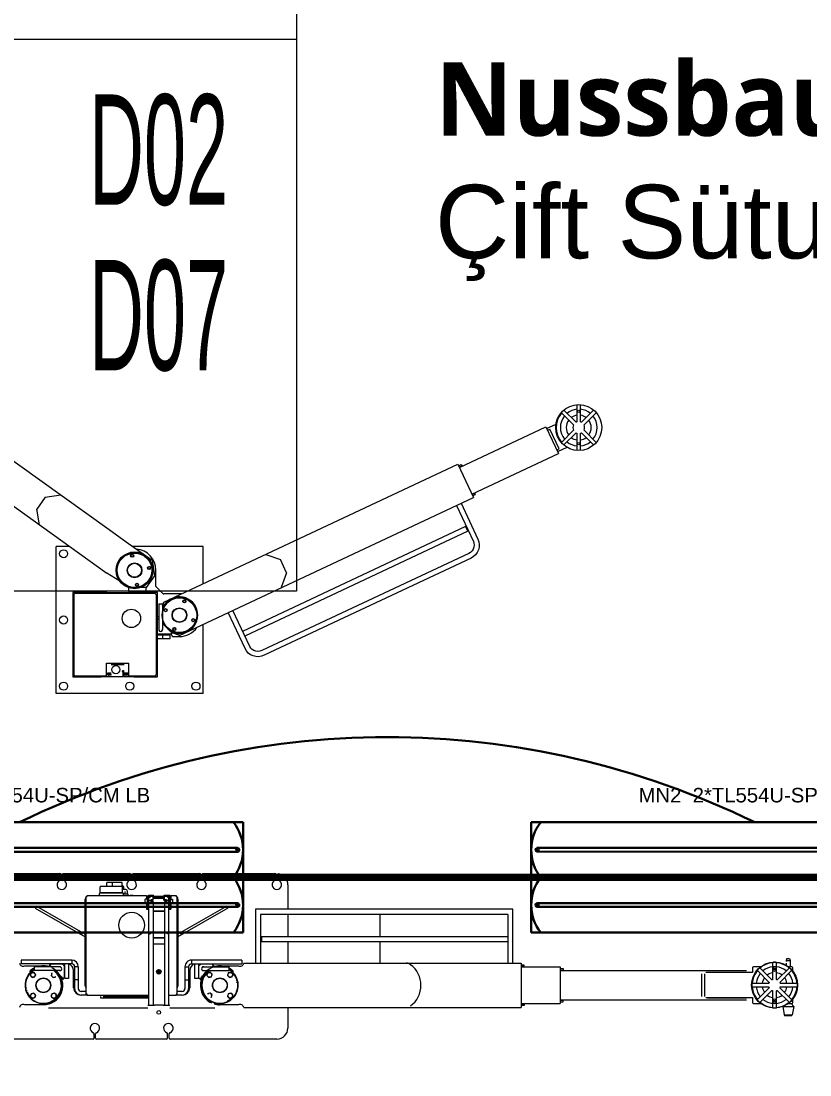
# Model space of a CAD drawing. Header units: metres. Extents: x -13316 to 152404, y -3899 to 30226.
# Drawn here: x 5380.4 to 5595, y 3906.3 to 4192.8 of the extents above; entities that cross this region are included whole.
import ezdxf
from ezdxf.enums import TextEntityAlignment as Align

# ---------------------------------------------------------------- set-up
doc = ezdxf.new("R2010")
doc.units = ezdxf.units.M
doc.header["$LTSCALE"] = 100
doc.header["$MEASUREMENT"] = 0
doc.linetypes.add('HIDDEN', pattern=[0.375, 0.25, -0.125])
doc.layers.get('0').update_dxf_attribs({"color": 9, "lineweight": 9})
for name, color, linetype, lineweight in [('06D', 9, 'Continuous', 9), ('21_mahal200', 9, 'Continuous', 9), ('32-ekipman', 9, 'Continuous', 9), ('E-2x54 W SIVAÜSTÜ FLUORESAN YÜKSEK TAVAN ARMATÜRÜ', 7, 'Continuous', 30), ('E-KABLO', 7, 'Continuous', 30)]:
    doc.layers.add(name, color=color, linetype=linetype, lineweight=lineweight)
doc.styles.add('Arial', font='arial.ttf', dxfattribs={"height": 2.5})
doc.styles.add('MuuM_TEXT-STANDART', font='ARIALN.TTF')

# ---------------------------------------------------------------- blocks, each defined once
blk = doc.blocks.new('2x54 W SIVAÜSTÜ FLUORESAN YÜKSEK TAVAN ARMATÜRÜ')
at = {"layer": 'E-2x54 W SIVAÜSTÜ FLUORESAN YÜKSEK TAVAN ARMATÜRÜ', "color": 4}
for p, q in [((-60.8, 15), (-60.8, -15)), ((-60.8, 15), (60.8, 15)), ((60.8, 15), (60.8, 0)), ((-60, 0), (-15, 0)), ((15, 0), (60, 0)), ((60.8, 0), (60.8, -15)), ((-60.8, -15), (60.8, -15))]:
    blk.add_line(p, q, dxfattribs=at)
at = {"layer": 'E-2x54 W SIVAÜSTÜ FLUORESAN YÜKSEK TAVAN ARMATÜRÜ', "color": 7}
for p, q in [((-59.27, 8.01), (59.32, 8.01)), ((-59.16, 7.01), (59.44, 7)), ((-60.8, 0), (60.8, 0)), ((-59.27, -6.99), (59.32, -6.99)), ((-59.16, -7.99), (59.44, -8))]:
    blk.add_line(p, q, dxfattribs=at)
for centre in [(-59.23, 7.63), (-59.23, 7.33), (59.36, 7.63), (59.36, 7.33), (-59.23, -7.37), (-59.23, -7.67), (59.36, -7.37), (59.36, -7.67)]:
    blk.add_circle(centre, 0.11, dxfattribs=at)
for centre, radius, start, end in [((-48.66, 7.5), 12.14, 141.86, 218.14), ((48.66, 7.5), 12.14, 321.86, 38.14), ((-59.12, 7.51), 0.515, 106.8674, 266.7612), ((-59.32, 7.49), 0.519, 289.2244, 84.4042), ((59.47, 7.51), 0.515, 106.8674, 266.7612), ((59.27, 7.49), 0.519, 289.2244, 84.4042), ((-48.66, -7.5), 12.14, 141.86, 218.14), ((48.66, -7.5), 12.14, 321.86, 38.14), ((-59.12, -7.49), 0.515, 106.8674, 266.7612), ((-59.32, -7.51), 0.519, 289.2244, 84.4042), ((59.47, -7.49), 0.515, 106.8674, 266.7612), ((59.27, -7.51), 0.519, 289.2244, 84.4042)]:
    blk.add_arc(centre, radius, start, end, dxfattribs=at)
at = {"layer": 'E-2x54 W SIVAÜSTÜ FLUORESAN YÜKSEK TAVAN ARMATÜRÜ', "color": 7, "style": 'Arial'}
blk.add_text('MN2  2*TL554U-SP/CM LB', height=3.9508, dxfattribs=at).set_placement((-31.61, 20.4))
blk = doc.blocks.new('p-işyeri')
at = {"color": 0, "const_width": 2}
blk.add_lwpolyline([(200, 0), (200, 700), (-200, 700), (-200, 0)], close=True, dxfattribs=at)
blk = doc.blocks.new('A$C61080231')
for p, q in [((330, 191.63), (330, 220.63)), ((375, 220.13), (375, 200.63)), ((339.35, 205.13), (339.35, 210.19)), ((341.93, 208.97), (341.82, 209.25)), ((341.92, 209.32), (342.14, 209.11)), ((342.14, 209.11), (342.24, 209.17)), ((342.24, 209.17), (342.16, 209.46)), ((342.26, 209.52), (342.46, 209.29)), ((342.46, 209.29), (342.57, 209.34)), ((342.57, 209.34), (342.5, 209.65)), ((343.25, 209.62), (343.14, 209.58)), ((343.97, 209.78), (343.86, 209.76)), ((349.95, 210.19), (349.95, 205.13)), ((350.5, 197.43), (350.5, 211.13)), ((351.5, 211.13), (350.5, 211.13)), ((351.5, 197.43), (351.5, 211.13)), ((341.02, 208.57), (341.28, 208.41)), ((341.63, 208.68), (341.1, 208.15)), ((341.1, 208.15), (341.29, 207.43)), ((341.37, 208.49), (341.21, 208.76)), ((341.28, 208.41), (341.37, 208.49)), ((341.29, 207.43), (342.02, 207.23)), ((341.3, 208.84), (341.55, 208.67)), ((341.64, 208.74), (341.51, 209.02)), ((341.55, 208.67), (341.64, 208.74)), ((341.6, 209.09), (341.84, 208.9)), ((342.35, 208.49), (341.63, 208.68)), ((341.84, 208.9), (341.93, 208.97)), ((342.02, 207.23), (342.55, 207.76)), ((342.55, 207.76), (342.35, 208.49)), ((347.28, 208.68), (346.75, 208.15)), ((346.75, 208.15), (346.95, 207.43)), ((346.95, 207.43), (347.67, 207.23)), ((348.01, 208.49), (347.28, 208.68)), ((347.67, 207.23), (348.2, 207.76)), ((348.2, 207.76), (348.01, 208.49)), ((348.65, 200.63), (348.65, 207.63)), ((349.65, 207.63), (348.65, 207.63)), ((349.65, 200.63), (349.65, 207.63)), ((365.66, 207.32), (357.81, 193.73)), ((366.18, 207.02), (358.51, 193.73)), ((366.18, 207.02), (365.66, 207.32)), ((338.5, 203.78), (338.5, 176.73)), ((349.93, 203.53), (349.72, 203.32)), ((350.42, 203.03), (349.93, 203.53)), ((341.63, 203.03), (341.1, 202.5)), ((341.1, 202.5), (341.29, 201.77)), ((341.29, 201.77), (342.02, 201.58)), ((342.35, 202.83), (341.63, 203.03)), ((342.02, 201.58), (342.55, 202.11)), ((342.55, 202.11), (342.35, 202.83)), ((347.28, 203.03), (346.75, 202.5)), ((346.75, 202.5), (346.95, 201.77)), ((347.01, 200.61), (346.95, 200.55)), ((347.06, 200.31), (346.95, 200.55)), ((347.01, 200.61), (347.25, 200.5)), ((347.29, 200.89), (347.22, 200.82)), ((347.34, 200.58), (347.22, 200.82)), ((347.25, 200.5), (347.34, 200.58)), ((348.01, 202.83), (347.28, 203.03)), ((347.29, 200.89), (347.53, 200.78)), ((347.57, 201.17), (347.5, 201.1)), ((347.61, 200.86), (347.5, 201.1)), ((347.53, 200.78), (347.61, 200.86)), ((347.57, 201.17), (347.81, 201.06)), ((347.84, 201.45), (347.78, 201.38)), ((347.89, 201.14), (347.78, 201.38)), ((347.81, 201.06), (347.89, 201.14)), ((347.84, 201.45), (348.09, 201.33)), ((348.12, 201.72), (348.06, 201.66)), ((348.17, 201.42), (348.06, 201.66)), ((348.09, 201.33), (348.17, 201.42)), ((348.12, 201.72), (348.36, 201.61)), ((348.4, 202), (348.33, 201.94)), ((348.45, 201.69), (348.33, 201.94)), ((348.36, 201.61), (348.45, 201.69)), ((348.4, 202), (348.64, 201.89)), ((348.65, 202.25), (348.61, 202.21)), ((348.65, 202.13), (348.61, 202.21)), ((348.64, 201.89), (348.65, 201.9)), ((349.65, 203.05), (349.75, 203)), ((349.83, 203.08), (349.72, 203.32)), ((349.75, 203), (349.83, 203.08)), ((350.42, 199.92), (350.42, 203.03)), ((346.46, 200.06), (346.25, 199.85)), ((346.25, 199.85), (346.75, 199.36)), ((346.46, 200.06), (346.7, 199.94)), ((346.5, 198.28), (346.5, 199.28)), ((346.5, 199.28), (350.5, 199.28)), ((350.5, 198.28), (346.5, 198.28)), ((346.73, 200.33), (346.67, 200.27)), ((346.78, 200.03), (346.67, 200.27)), ((346.7, 199.94), (346.78, 200.03)), ((346.75, 200.02), (346.71, 200.12)), ((346.73, 200.33), (346.98, 200.22)), ((346.87, 200.02), (346.75, 200.02)), ((346.75, 199.36), (349.86, 199.36)), ((346.96, 200.27), (346.87, 200.02)), ((346.98, 200.22), (347.06, 200.31)), ((347.28, 200.53), (347.24, 200.51)), ((349.86, 199.36), (350.42, 199.92)), ((374.7, 200.33), (373.52, 200.33)), ((374.7, 199.93), (373.52, 199.93)), ((375, 199.63), (375, 181.63)), ((342, 193.23), (342, 194.83)), ((343, 193.51), (343, 194.83)), ((349.7, 196.63), (343.8, 196.63)), ((349.7, 195.63), (343.8, 195.63)), ((344, 196.93), (348.7, 196.93)), ((346.16, 195.63), (346.16, 196.63)), ((349.7, 195.63), (349.7, 196.63)), ((351.5, 197.43), (350.5, 197.43)), ((342, 193.23), (342, 176.48)), ((342, 193.23), (342.28, 193.23)), ((342.28, 193.23), (342.28, 193.51)), ((342.28, 193.51), (368.78, 193.51)), ((344.5, 193.73), (368.1, 193.73)), ((358.93, 194.46), (358.41, 194.76)), ((368.78, 193.51), (368.78, 193.23)), ((368.78, 193.23), (369.06, 193.23)), ((369.06, 193.23), (369.06, 177.05)), ((330, 171.63), (330, 190.63)), ((330.3, 191.33), (331.48, 191.33)), ((330.3, 190.93), (331.48, 190.93)), ((341.2, 189.63), (341.2, 176.48)), ((341.58, 189.63), (341.2, 189.63)), ((369.06, 189.88), (369.64, 189.88)), ((369.74, 183.48), (369.74, 189.78)), ((369.74, 189.63), (369.79, 189.63)), ((369.79, 183.58), (369.79, 189.68)), ((369.79, 189.68), (371.44, 189.68)), ((371.54, 183.68), (371.54, 189.58)), ((341.2, 187.13), (341.49, 187.13)), ((341.49, 176.48), (341.49, 188.83)), ((371.54, 187.83), (372.59, 187.83)), ((371.54, 186.33), (372.59, 186.33)), ((372.59, 183.72), (372.59, 187.83)), ((369.06, 183.38), (369.64, 183.38)), ((369.49, 183.38), (369.49, 182.13)), ((369.74, 183.63), (369.79, 183.63)), ((369.79, 183.58), (371.44, 183.58)), ((370.69, 182.73), (370.69, 183.58)), ((371.54, 183.72), (372.59, 183.72)), ((371.66, 183.5), (371.72, 183.59)), ((369.49, 182.13), (369.06, 182.13)), ((369.09, 180.75), (369.09, 181.5)), ((370.19, 182.93), (369.49, 182.93)), ((369.49, 182.23), (370.19, 182.23)), ((370.69, 183.23), (371.23, 183.23)), ((374.7, 181.33), (373.52, 181.33)), ((374.7, 180.93), (373.52, 180.93)), ((375, 180.63), (375, 162.63)), ((339.27, 176.73), (339.27, 174.93)), ((339.27, 176.48), (368.41, 176.48)), ((367.44, 175.28), (339.27, 175.28)), ((339.27, 172.53), (339.27, 174.93)), ((355.93, 175.28), (355.93, 172.18)), ((357.59, 172.18), (357.59, 175.28)), ((357.6, 175.28), (357.6, 172.18)), ((358.63, 176.48), (358.63, 176.07)), ((358.88, 176.07), (358.63, 176.07)), ((358.64, 176.33), (358.64, 176.48)), ((358.78, 176.13), (358.78, 176.07)), ((358.88, 176.13), (358.88, 176.07)), ((364.76, 175.28), (364.76, 172.18)), ((364.87, 175.28), (364.87, 172.18)), ((365.36, 177.05), (365.36, 176.48)), ((367.03, 177.05), (365.36, 177.05)), ((365.91, 176.78), (368.77, 176.78)), ((365.91, 176.58), (368.77, 176.58)), ((366, 172.18), (366, 175.28)), ((366.38, 176.78), (366.38, 177.05)), ((366.93, 176.78), (366.93, 176.94)), ((368.13, 176.94), (366.93, 176.94)), ((367.03, 176.94), (367.03, 177.48)), ((367.96, 177.54), (367.08, 177.54)), ((367.23, 176.48), (367.23, 176.58)), ((367.44, 175.28), (367.44, 175.73)), ((367.83, 175.67), (367.44, 175.67)), ((367.62, 176.07), (367.66, 176.08)), ((367.66, 176.08), (367.69, 176.08)), ((367.76, 175.98), (367.78, 175.94)), ((367.81, 175.85), (367.81, 175.69)), ((367.82, 175.67), (367.82, 175.43)), ((367.83, 176.48), (367.83, 176.58)), ((367.83, 175.73), (367.83, 175.28)), ((367.83, 175.28), (367.94, 175.28)), ((367.94, 175.73), (367.94, 175.28)), ((367.94, 175.28), (368.76, 175.28)), ((368.03, 176.94), (368.03, 177.48)), ((369.06, 177.05), (368.03, 177.05)), ((368.13, 176.78), (368.13, 176.94)), ((368.34, 175.28), (368.34, 172.18)), ((368.49, 175.28), (368.49, 172.18)), ((368.64, 176.13), (368.64, 176.07)), ((368.76, 176.07), (368.64, 176.07)), ((368.8, 176.23), (368.75, 176.23)), ((368.76, 175.28), (368.76, 176.13)), ((368.77, 177.05), (368.77, 176.78)), ((368.79, 171.63), (368.79, 176.23)), ((368.79, 176.13), (368.82, 176.13)), ((368.79, 175.13), (368.82, 175.13)), ((368.82, 175.13), (368.82, 176.13)), ((368.9, 177.05), (368.9, 176.75)), ((368.9, 176.49), (368.9, 176.33)), ((368.91, 176.43), (368.91, 175.18)), ((368.91, 175.18), (369.11, 175.18)), ((369.11, 176.43), (369.11, 175.18)), ((339.27, 172.53), (339.27, 170.73)), ((367.44, 172.18), (339.27, 172.18)), ((348.04, 174.23), (347.75, 173.73)), ((347.75, 173.73), (348.04, 173.23)), ((348.61, 174.23), (348.04, 174.23)), ((348.04, 173.23), (348.61, 173.23)), ((348.9, 173.73), (348.61, 174.23)), ((348.61, 173.23), (348.9, 173.73)), ((367.44, 171.73), (367.44, 172.18)), ((367.82, 172.33), (367.87, 172.38)), ((367.82, 172.33), (367.82, 171.93)), ((367.83, 172.18), (367.83, 171.73)), ((367.83, 172.18), (367.94, 172.18)), ((367.87, 172.38), (367.87, 172.18)), ((367.87, 172.38), (368.3, 172.38)), ((367.94, 172.18), (367.94, 171.73)), ((367.94, 172.18), (368.76, 172.18)), ((368.3, 172.18), (368.3, 172.38)), ((368.76, 171.33), (368.76, 172.18)), ((368.79, 172.63), (368.82, 172.63)), ((368.82, 171.63), (368.82, 172.63)), ((368.91, 172.28), (368.91, 171.02)), ((368.91, 172.28), (369.11, 172.28)), ((369.11, 172.28), (369.11, 171.02)), ((330, 141.63), (330, 170.63)), ((330.3, 171.33), (331.48, 171.33)), ((330.3, 170.93), (331.48, 170.93)), ((338.5, 170.73), (338.5, 158.48)), ((339.27, 170.98), (368.41, 170.98)), ((342, 170.98), (342, 169.03)), ((358.63, 170.98), (358.63, 171.39)), ((358.63, 171.39), (358.88, 171.39)), ((358.64, 170.98), (358.64, 171.13)), ((358.71, 171.16), (358.72, 171.17)), ((358.78, 171.33), (358.78, 171.39)), ((358.88, 171.33), (358.88, 171.39)), ((365.36, 170.98), (365.36, 170.45)), ((367.02, 170.45), (365.36, 170.45)), ((368.77, 170.88), (365.91, 170.88)), ((368.77, 170.68), (365.91, 170.68)), ((366.37, 170.45), (366.37, 170.53)), ((366.38, 170.68), (366.38, 170.53)), ((366.92, 170.68), (366.92, 170.52)), ((366.92, 170.52), (368.12, 170.52)), ((367.02, 170.52), (367.02, 169.98)), ((367.08, 169.92), (367.96, 169.92)), ((367.22, 170.98), (367.22, 170.88)), ((367.44, 171.79), (367.83, 171.79)), ((367.69, 171.38), (367.66, 171.38)), ((367.81, 171.6), (367.81, 171.77)), ((367.82, 170.98), (367.82, 170.88)), ((368.02, 170.52), (368.02, 169.98)), ((369.06, 170.45), (368.02, 170.45)), ((368.12, 170.68), (368.12, 170.52)), ((368.43, 170.98), (368.4, 170.98)), ((368.64, 171.33), (368.64, 171.39)), ((368.64, 171.39), (368.76, 171.39)), ((368.64, 171.33), (368.64, 171.28)), ((368.75, 171.23), (368.8, 171.23)), ((368.76, 171.63), (368.82, 171.63)), ((368.77, 170.45), (368.77, 170.68)), ((368.9, 171.13), (368.9, 171.02)), ((368.9, 170.71), (368.9, 170.45)), ((369.06, 170.45), (369.06, 169.03)), ((342, 167.43), (342, 169.03)), ((342.28, 169.03), (342, 169.03)), ((342.28, 168.75), (342.28, 169.03)), ((342.28, 168.75), (368.78, 168.75)), ((343, 167.43), (343, 168.75)), ((349.7, 166.63), (343.8, 166.63)), ((368.1, 168.53), (344.5, 168.53)), ((346.16, 166.63), (346.16, 165.63)), ((349.7, 166.63), (349.7, 165.63)), ((365.66, 154.94), (357.81, 168.53)), ((358.41, 167.5), (358.93, 167.8)), ((366.18, 155.24), (358.51, 168.53)), ((368.78, 169.03), (368.78, 168.75)), ((369.06, 169.03), (368.78, 169.03)), ((349.7, 165.63), (343.8, 165.63)), ((348.7, 165.33), (344, 165.33)), ((346.5, 162.98), (346.5, 163.98)), ((346.5, 163.98), (350.5, 163.98)), ((350.5, 164.83), (350.5, 151.13)), ((351.5, 164.83), (350.5, 164.83)), ((351.5, 151.13), (351.5, 164.83)), ((342.55, 159.76), (342.35, 160.49)), ((343.91, 161.99), (343.86, 161.99)), ((343.91, 161.99), (343.94, 162.08)), ((344.11, 162.24), (344.12, 162.24)), ((344.12, 162.24), (344.21, 161.99)), ((344.31, 161.99), (344.21, 161.99)), ((344.31, 161.99), (344.4, 162.24)), ((344.4, 162.24), (344.51, 162.24)), ((344.51, 162.24), (344.61, 161.99)), ((344.7, 161.99), (344.61, 161.99)), ((344.7, 161.99), (344.79, 162.24)), ((344.79, 162.24), (344.91, 162.24)), ((344.91, 162.24), (345, 161.99)), ((345.09, 161.99), (345, 161.99)), ((345.09, 161.99), (345.18, 162.24)), ((345.18, 162.24), (345.3, 162.24)), ((345.3, 162.24), (345.39, 161.99)), ((345.48, 161.99), (345.39, 161.99)), ((345.48, 161.99), (345.57, 162.24)), ((345.57, 162.24), (345.69, 162.24)), ((345.69, 162.24), (345.78, 161.99)), ((345.88, 161.99), (345.78, 161.99)), ((345.88, 161.99), (345.97, 162.24)), ((345.97, 162.24), (346.08, 162.24)), ((346.09, 162.23), (346.04, 162.24)), ((346.08, 162.24), (346.18, 161.99)), ((346.27, 161.99), (346.18, 161.99)), ((346.75, 162.9), (346.25, 162.41)), ((346.25, 162.41), (346.46, 162.2)), ((346.27, 161.99), (346.36, 162.24)), ((346.36, 162.24), (346.48, 162.24)), ((346.7, 162.31), (346.46, 162.2)), ((346.48, 162.24), (346.57, 161.99)), ((350.5, 162.98), (346.5, 162.98)), ((346.66, 161.99), (346.57, 161.99)), ((346.66, 161.99), (346.75, 162.24)), ((346.67, 161.99), (346.78, 162.23)), ((346.67, 161.99), (346.73, 161.92)), ((346.78, 162.23), (346.7, 162.31)), ((346.98, 162.04), (346.73, 161.92)), ((349.86, 162.9), (346.75, 162.9)), ((346.75, 162.24), (346.87, 162.24)), ((347.28, 160.68), (346.76, 160.15)), ((346.87, 162.24), (346.96, 161.99)), ((346.95, 161.71), (347.06, 161.95)), ((346.95, 161.71), (347.01, 161.65)), ((347.25, 161.99), (346.96, 161.99)), ((347.06, 161.95), (346.98, 162.04)), ((347.25, 161.76), (347.01, 161.65)), ((347.22, 161.43), (347.34, 161.68)), ((347.22, 161.43), (347.29, 161.37)), ((347.24, 161.75), (347.28, 161.73)), ((347.34, 161.68), (347.25, 161.76)), ((348.01, 160.49), (347.28, 160.68)), ((347.53, 161.48), (347.29, 161.37)), ((347.5, 161.16), (347.61, 161.4)), ((347.5, 161.16), (347.57, 161.09)), ((347.61, 161.4), (347.53, 161.48)), ((347.81, 161.2), (347.57, 161.09)), ((347.78, 160.88), (347.89, 161.12)), ((347.78, 160.88), (347.84, 160.81)), ((347.89, 161.12), (347.81, 161.2)), ((348.08, 160.93), (347.84, 160.81)), ((348.21, 159.76), (348.01, 160.49)), ((348.06, 160.6), (348.17, 160.84)), ((348.06, 160.6), (348.12, 160.54)), ((348.17, 160.84), (348.08, 160.93)), ((348.36, 160.65), (348.12, 160.54)), ((348.33, 160.32), (348.45, 160.57)), ((348.45, 160.57), (348.36, 160.65)), ((348.65, 161.63), (348.65, 154.63)), ((349.65, 161.63), (349.65, 154.63)), ((350.42, 162.34), (349.86, 162.9)), ((350.42, 159.23), (350.42, 162.34)), ((374.7, 162.33), (373.52, 162.33)), ((374.7, 161.93), (373.52, 161.93)), ((375, 161.63), (375, 142.13)), ((341.29, 159.43), (342.02, 159.23)), ((342.02, 159.23), (342.55, 159.76)), ((346.76, 160.15), (346.95, 159.43)), ((346.95, 159.43), (347.67, 159.23)), ((347.67, 159.23), (348.21, 159.76)), ((348.33, 160.32), (348.4, 160.26)), ((348.64, 160.37), (348.4, 160.26)), ((348.61, 160.05), (348.65, 160.13)), ((348.61, 160.05), (348.65, 160.01)), ((348.65, 160.36), (348.64, 160.37)), ((349.75, 159.26), (349.65, 159.21)), ((349.72, 158.94), (349.83, 159.18)), ((349.72, 158.94), (349.93, 158.73)), ((349.83, 159.18), (349.75, 159.26)), ((349.93, 158.73), (350.42, 159.23)), ((339.35, 152.06), (339.35, 157.13)), ((340.44, 155.05), (340.13, 154.98)), ((340.26, 154.74), (340.49, 154.94)), ((340.61, 154.72), (340.32, 154.64)), ((340.49, 154.94), (340.44, 155.05)), ((340.67, 154.62), (340.61, 154.72)), ((341.63, 155.03), (341.1, 154.5)), ((342.35, 154.83), (341.63, 155.03)), ((342.55, 154.11), (342.35, 154.83)), ((347.28, 155.03), (346.76, 154.5)), ((348.01, 154.83), (347.28, 155.03)), ((348.21, 154.11), (348.01, 154.83)), ((349.95, 157.13), (349.95, 152.06)), ((365.66, 154.94), (366.18, 155.24)), ((340.46, 154.4), (340.67, 154.62)), ((340.81, 154.41), (340.53, 154.3)), ((340.69, 154.08), (340.88, 154.32)), ((341.04, 154.12), (340.76, 153.99)), ((340.88, 154.32), (340.81, 154.41)), ((340.94, 153.78), (341.11, 154.03)), ((341.28, 153.85), (341.02, 153.69)), ((341.11, 154.03), (341.04, 154.12)), ((341.1, 154.5), (341.29, 153.77)), ((341.21, 153.5), (341.37, 153.76)), ((341.37, 153.76), (341.28, 153.85)), ((341.29, 153.77), (342.02, 153.58)), ((342.02, 153.58), (342.55, 154.11)), ((345.33, 152.48), (345.44, 152.5)), ((346.05, 152.64), (346.16, 152.68)), ((346.76, 154.5), (346.95, 153.77)), ((346.95, 153.77), (347.67, 153.58)), ((347.67, 153.58), (348.21, 154.11)), ((348.65, 154.63), (349.65, 154.63)), ((338.65, 150.65), (338.65, 106.43)), ((351.5, 151.13), (350.5, 151.13)), ((350.65, 150.65), (350.65, 106.43)), ((365.31, 147.43), (350.65, 147.43)), ((365.31, 77.43), (365.31, 147.43)), ((363.91, 146.03), (350.65, 146.03)), ((356.45, 78.83), (356.45, 145.83)), ((357.85, 145.83), (356.45, 145.83)), ((357.85, 78.83), (357.85, 145.83)), ((363.91, 78.83), (363.91, 146.03)), ((373.52, 141.83), (374.7, 141.83)), ((374.65, 141.43), (373.52, 141.43)), ((338.65, 138.63), (333, 138.63)), ((356.45, 138.63), (350.65, 138.63)), ((363.91, 138.63), (357.85, 138.63)), ((372, 138.63), (365.31, 138.63)), ((356.45, 113.63), (350.65, 113.63)), ((363.91, 113.63), (357.85, 113.63)), ((338.65, 106.43), (338.65, 75.13)), ((350.65, 106.43), (350.65, 75.13)), ((363.91, 78.83), (350.65, 78.83)), ((350.65, 77.43), (365.31, 77.43)), ((350.65, 75.13), (338.65, 75.13)), ((339.2, 74.33), (339.2, 75.13)), ((339.55, 74.33), (339.55, 75.13)), ((339.7, 75.13), (339.7, 64.55)), ((349.7, 75.13), (349.7, 64.55)), ((349.75, 74.33), (349.75, 75.13)), ((350.1, 74.33), (350.1, 75.13)), ((339.55, 74.33), (339.2, 74.33)), ((339.55, 74.33), (339.7, 74.33)), ((349.7, 74.33), (349.75, 74.33)), ((349.75, 74.33), (350.1, 74.33)), ((349.7, 64.55), (339.7, 64.55)), ((340.2, 64.55), (340.2, 63.75)), ((340.2, 63.75), (340.7, 63.75)), ((340.6, 64.55), (340.6, 63.75)), ((340.7, 64.55), (340.7, 13.86)), ((348.7, 64.55), (348.7, 13.86)), ((349.2, 63.75), (348.7, 63.75)), ((348.8, 64.55), (348.8, 63.75)), ((349.2, 64.55), (349.2, 63.75)), ((347.77, 26.11), (341.63, 26.11)), ((341.2, 24.5), (341.2, 13.86)), ((341.3, 24.97), (341.3, 12.25)), ((341.63, 25.24), (347.77, 25.24)), ((348.1, 12.25), (348.1, 24.97)), ((348.2, 24.5), (348.2, 13.86)), ((339.7, 11.95), (339.7, 10)), ((341.3, 12.25), (340, 12.25)), ((344.2, 12.43), (344.2, 7.77)), ((345.2, 12.43), (345.2, 7.77)), ((349.4, 12.25), (348.1, 12.25)), ((349.7, 10), (349.7, 11.95)), ((339.98, 10.27), (343.27, 6.97)), ((340.68, 10.98), (343.98, 7.68)), ((348.72, 10.98), (345.42, 7.68)), ((346.13, 6.97), (349.43, 10.27)), ((338.52, 6.75), (343.18, 6.75)), ((338.52, 5.75), (343.18, 5.75)), ((340.1, 6.37), (340.3, 6.48)), ((340.1, 6.14), (340.1, 6.37)), ((340.3, 6.02), (340.1, 6.14)), ((340.3, 6.48), (340.5, 6.37)), ((340.5, 6.14), (340.3, 6.02)), ((340.5, 6.37), (340.5, 6.14)), ((346.22, 6.75), (350.88, 6.75)), ((346.22, 5.75), (350.89, 5.75)), ((348.9, 6.37), (349.1, 6.48)), ((348.9, 6.13), (348.9, 6.37)), ((349.1, 6.02), (348.9, 6.13)), ((349.1, 6.48), (349.3, 6.37)), ((349.3, 6.13), (349.1, 6.02)), ((349.3, 6.37), (349.3, 6.13)), ((336.6, 3.65), (336.4, 3.55)), ((336.4, 3.55), (336.4, 1.55)), ((338.86, 4.04), (336.6, 3.65)), ((336.6, 3.65), (336.6, 1.45)), ((338.9, 3.92), (338.9, 1.05)), ((343.27, 5.53), (339.98, 2.23)), ((340.68, 1.52), (343.98, 4.82)), ((344.2, 4.73), (344.2, 0.07)), ((345.2, 4.73), (345.2, 0.07)), ((345.42, 4.82), (348.72, 1.52)), ((346.13, 5.53), (349.43, 2.23)), ((350.65, 3.05), (350.07, 3.05)), ((351.4, 3.05), (351.16, 3.05)), ((351.4, 3.05), (351.4, 2.05)), ((351.9, 2.92), (351.4, 3.05)), ((351.9, 2.92), (351.9, 2.18)), ((336.6, 1.45), (336.4, 1.55)), ((338.9, 1.05), (336.6, 1.45)), ((339.7, 1.7), (338.9, 1.05)), ((339.7, 2.5), (339.7, 1.55)), ((340, 1.25), (340.95, 1.25)), ((348.45, 1.25), (349.4, 1.25)), ((349.7, 1.55), (349.7, 2.5)), ((351.4, 2.05), (349.7, 2.05)), ((351.9, 2.18), (351.4, 2.05))]:
    blk.add_line(p, q)
for points in [[(370.69, 183.31), (370.71, 183.32), (370.75, 183.35), (370.79, 183.37), (370.83, 183.4), (370.86, 183.44), (370.9, 183.47), (370.93, 183.52), (370.97, 183.56), (370.98, 183.58)], [(370.69, 183.25), (370.72, 183.26), (370.76, 183.28), (370.8, 183.3), (370.84, 183.32), (370.88, 183.36), (370.92, 183.39), (370.96, 183.43), (370.99, 183.47), (371.02, 183.52), (371.06, 183.57), (371.06, 183.58)], [(371.23, 183.23), (371.25, 183.23), (371.29, 183.23), (371.33, 183.24), (371.37, 183.26), (371.41, 183.28), (371.45, 183.3), (371.49, 183.32), (371.53, 183.36), (371.57, 183.39), (371.6, 183.43), (371.64, 183.47), (371.66, 183.5)], [(371.66, 183.5), (371.67, 183.52), (371.71, 183.57)], [(371.71, 183.57), (371.74, 183.63), (371.77, 183.68), (371.78, 183.72)], [(371.72, 183.59), (371.73, 183.6), (371.76, 183.65), (371.79, 183.7), (371.8, 183.72)], [(358.79, 176.41), (358.76, 176.43), (358.73, 176.45), (358.7, 176.47), (358.67, 176.48), (358.64, 176.48)], [(358.72, 176.29), (358.71, 176.3), (358.69, 176.31), (358.67, 176.32), (358.66, 176.33), (358.64, 176.33)], [(358.78, 176.13), (358.78, 176.16), (358.77, 176.18), (358.77, 176.21), (358.76, 176.23), (358.75, 176.25), (358.74, 176.27), (358.72, 176.29)], [(358.85, 176.3), (358.83, 176.34), (358.81, 176.38), (358.79, 176.41)], [(358.88, 176.13), (358.88, 176.18), (358.88, 176.22), (358.87, 176.26), (358.85, 176.3)], [(367.44, 175.73), (367.44, 175.78), (367.45, 175.82), (367.46, 175.86), (367.47, 175.9), (367.49, 175.94), (367.51, 175.98), (367.54, 176.01), (367.56, 176.03), (367.59, 176.05), (367.62, 176.07)], [(367.63, 176.07), (367.65, 176.07), (367.68, 176.05), (367.71, 176.03), (367.73, 176.01), (367.76, 175.98)], [(367.69, 176.08), (367.72, 176.08), (367.75, 176.07), (367.78, 176.05), (367.81, 176.03), (367.84, 176.01), (367.86, 175.98), (367.88, 175.94), (367.9, 175.9), (367.92, 175.86)], [(367.78, 175.94), (367.8, 175.9), (367.81, 175.86), (367.82, 175.82), (367.83, 175.78), (367.83, 175.73)], [(367.92, 175.86), (367.93, 175.82), (367.93, 175.78), (367.94, 175.73)], [(368.4, 176.48), (368.43, 176.48), (368.46, 176.47), (368.49, 176.45)], [(368.49, 176.45), (368.52, 176.43), (368.55, 176.41), (368.57, 176.38)], [(368.57, 176.38), (368.59, 176.34), (368.61, 176.3), (368.62, 176.26)], [(368.62, 176.26), (368.63, 176.22), (368.64, 176.18), (368.64, 176.13)], [(358.64, 171.13), (358.66, 171.13), (358.67, 171.14), (358.69, 171.14), (358.71, 171.16)], [(358.64, 170.98), (358.67, 170.98), (358.7, 170.99)], [(358.7, 170.99), (358.73, 171.01), (358.76, 171.03), (358.79, 171.05)], [(358.72, 171.17), (358.74, 171.19), (358.75, 171.21), (358.76, 171.23), (358.77, 171.25), (358.77, 171.28), (358.78, 171.3), (358.78, 171.33)], [(358.79, 171.05), (358.81, 171.08), (358.83, 171.12)], [(358.83, 171.12), (358.85, 171.15), (358.87, 171.19), (358.88, 171.24), (358.88, 171.28), (358.88, 171.33)], [(367.51, 171.48), (367.49, 171.52), (367.47, 171.55), (367.46, 171.59), (367.45, 171.64), (367.44, 171.68), (367.44, 171.73)], [(367.66, 171.38), (367.62, 171.39), (367.59, 171.41), (367.56, 171.43), (367.54, 171.45), (367.51, 171.48)], [(367.78, 171.52), (367.76, 171.48), (367.73, 171.45), (367.71, 171.43), (367.68, 171.41), (367.65, 171.39), (367.63, 171.39)], [(367.92, 171.59), (367.9, 171.55), (367.88, 171.52), (367.86, 171.48), (367.84, 171.45), (367.81, 171.43), (367.78, 171.41), (367.75, 171.39), (367.72, 171.38), (367.69, 171.38)], [(367.83, 171.73), (367.83, 171.68), (367.82, 171.64), (367.81, 171.59), (367.8, 171.55), (367.78, 171.52)], [(367.94, 171.73), (367.93, 171.68), (367.93, 171.64), (367.92, 171.59)], [(368.57, 171.08), (368.55, 171.05), (368.52, 171.03), (368.49, 171.01), (368.46, 170.99), (368.43, 170.98)], [(368.62, 171.19), (368.61, 171.15), (368.59, 171.12), (368.57, 171.08)], [(368.64, 171.28), (368.63, 171.24), (368.62, 171.19)]]:
    blk.add_lwpolyline(points)
for centre, radius in [((341.82, 207.96), 0.649), ((344.65, 205.13), 2.02), ((344.65, 205.13), 2.02), ((344.65, 205.13), 2), ((344.65, 205.13), 2.01), ((344.65, 205.13), 2), ((344.65, 205.13), 2.01), ((344.65, 205.13), 1.95), ((344.65, 205.13), 1.95), ((347.48, 207.96), 0.649), ((341.82, 202.3), 0.649), ((361, 181.13), 3.5), ((337.27, 173.73), 0.5), ((348.33, 173.73), 0.6), ((348.33, 173.73), 0.5), ((348.33, 173.73), 0.3), ((348.33, 173.73), 0.239), ((347.48, 159.96), 0.649), ((344.65, 157.13), 2.02), ((344.65, 157.13), 2.02), ((344.65, 157.13), 2), ((344.65, 157.13), 2.01), ((344.65, 157.13), 2), ((344.65, 157.13), 2.01), ((344.65, 157.13), 1.95), ((344.65, 157.13), 1.95), ((341.82, 154.3), 0.649), ((347.48, 154.3), 0.649), ((344.7, 6.25), 6.25), ((340.3, 6.25), 0.242), ((340.3, 6.25), 0.194), ((349.1, 6.25), 0.242), ((349.1, 6.25), 0.194)]:
    blk.add_circle(centre, radius)
for centre, radius, start, end in [((338.45, 210.63), 1, 334.1581, 78.463), ((344.65, 205.13), 5, 123.083, 124.417), ((344.65, 205.13), 4.9, 122.8039, 124.6961), ((344.65, 205.13), 5, 118.583, 119.917), ((344.65, 205.13), 4.9, 118.3039, 120.1961), ((344.65, 205.13), 5, 30.0004, 115.417), ((344.65, 205.13), 4.9, 30.6781, 115.6961), ((344.65, 205.13), 5, 100.583, 101.917), ((344.65, 205.13), 4.9, 95.8039, 97.6961), ((350.85, 210.63), 1, 101.537, 205.8419), ((344.65, 205.13), 5, 136.583, 301.6088), ((344.65, 205.13), 4.9, 136.3039, 309.7937), ((344.65, 205.13), 5, 132.083, 133.417), ((344.65, 205.13), 4.9, 131.8039, 133.6961), ((344.65, 205.13), 5, 127.583, 128.917), ((344.65, 205.13), 4.9, 127.3039, 129.1961), ((344.65, 205.13), 5.3, 28.1619, 45), ((344.65, 205.13), 5.3, 340.6764, 19.3236), ((344.65, 205.13), 5.3, 180, 247.5601), ((344.65, 205.13), 5.3, 343.1619, 0), ((344.65, 205.13), 5.3, 225, 292.5), ((347.48, 202.3), 0.649, 45, 225), ((344.65, 205.13), 5.3, 295.6764, 334.3236), ((344.65, 205.13), 5, 301.9487, 305.1618), ((344.65, 205.13), 5, 306.8623, 309.4912), ((344.65, 205.13), 4.9, 311.0523, 314.3083), ((344.65, 205.13), 5, 311.5605, 313.907), ((344.65, 205.13), 4.9, 315.6952, 318.9513), ((344.65, 205.13), 5, 316.0965, 318.4432), ((344.65, 205.13), 4.9, 320.2097, 324.7205), ((344.65, 205.13), 5, 320.5122, 323.1317), ((349.15, 200.63), 0.515, 166.256, 13.744), ((349.15, 200.63), 0.5, 180, 360), ((372, 200.13), 1.3, 18.21, 341.79), ((374.7, 200.63), 0.3, 270, 360), ((344.65, 205.13), 5.3, 294.1432, 296.5036), ((348.7, 198.73), 1.8, 270, 345.4978), ((373.52, 200.63), 0.3, 198.21, 270), ((373.52, 199.63), 0.3, 90, 161.79), ((374.7, 199.63), 0.3, 360, 90), ((344, 194.93), 2, 90, 180), ((343.8, 194.83), 1.8, 90, 180), ((343.8, 194.83), 0.8, 90, 180), ((349.7, 197.43), 0.8, 270, 360), ((349.7, 197.43), 1.8, 270, 360), ((333, 191.13), 1.3, 198.21, 161.79), ((344.5, 192.93), 0.8, 90, 133.489), ((368.1, 192.93), 0.8, 46.511, 90), ((368.1, 192.93), 0.8, 22.0473, 31.6968), ((330.3, 191.63), 0.3, 180, 270), ((330.3, 190.63), 0.3, 90, 180), ((331.48, 191.63), 0.3, 270, 341.79), ((331.48, 190.63), 0.3, 18.21, 90), ((369.64, 189.78), 0.1, 360, 90), ((371.44, 189.58), 0.1, 360, 90), ((369.64, 183.48), 0.1, 270, 360), ((371.44, 183.68), 0.1, 270, 360), ((369.04, 181.5), 0.05, 360, 66.4031), ((369.04, 180.75), 0.05, 293.5969, 360), ((370.19, 182.73), 0.5, 270, 360), ((372, 181.13), 1.3, 18.21, 341.79), ((373.52, 181.63), 0.3, 198.21, 270), ((373.52, 180.63), 0.3, 90, 161.79), ((374.7, 181.63), 0.3, 270, 360), ((374.7, 180.63), 0.3, 360, 90), ((365.91, 176.43), 0.345, 90, 172.4939), ((365.91, 176.43), 0.145, 90, 161.8176), ((367.08, 177.48), 0.06, 90, 180), ((367.96, 177.48), 0.06, 360, 90), ((368.41, 176.13), 0.35, 360, 90), ((368.77, 176.43), 0.345, 360, 90), ((368.77, 176.43), 0.145, 360, 90), ((368.8, 176.33), 0.1, 270, 360), ((333, 171.13), 1.3, 198.21, 161.79), ((330.3, 171.63), 0.3, 180, 270), ((330.3, 170.63), 0.3, 90, 180), ((331.48, 171.63), 0.3, 270, 341.79), ((331.48, 170.63), 0.3, 18.21, 90), ((365.91, 171.02), 0.345, 187.5061, 270), ((365.91, 171.02), 0.145, 198.1824, 270), ((367.08, 169.98), 0.06, 180, 270), ((367.96, 169.98), 0.06, 270, 360), ((368.41, 171.33), 0.35, 270, 360), ((368.77, 171.02), 0.345, 270, 360), ((368.77, 171.02), 0.145, 270, 360), ((368.8, 171.13), 0.1, 360, 90), ((343.8, 167.43), 1.8, 180, 270), ((344, 167.33), 2, 180, 270), ((343.8, 167.43), 0.8, 180, 270), ((344.5, 169.33), 0.8, 226.511, 270), ((349.7, 164.83), 1.8, 360, 90), ((368.1, 169.33), 0.8, 270, 313.489), ((368.1, 169.33), 0.8, 330.0109, 337.9527), ((348.7, 163.53), 1.8, 14.5022, 90), ((349.7, 164.83), 0.8, 360, 90), ((372, 162.13), 1.3, 18.21, 341.79), ((344.65, 157.13), 5, 58.3909, 205.417), ((344.65, 157.13), 4.9, 50.2097, 205.6961), ((344.65, 157.13), 5.3, 115.6764, 154.3236), ((344.65, 157.13), 5.3, 67.4399, 135), ((344.65, 157.13), 4.9, 95.2063, 99.7205), ((344.65, 157.13), 5, 95.5088, 98.1316), ((344.65, 157.13), 4.9, 90.6917, 93.9477), ((344.65, 157.13), 5, 91.093, 93.4395), ((344.65, 157.13), 4.9, 86.0487, 89.3048), ((344.65, 157.13), 5, 86.5568, 88.9035), ((344.65, 157.13), 5, 81.8587, 84.4878), ((344.65, 157.13), 5, 76.9451, 80.1585), ((344.65, 157.13), 5.3, 69.1392, 71.5005), ((344.65, 157.13), 5.3, 360, 67.5601), ((344.65, 157.13), 5.3, 63.4995, 65.8608), ((344.65, 157.13), 5, 54.8415, 58.0549), ((344.65, 157.13), 5, 50.5122, 53.1414), ((344.65, 157.13), 4.9, 45.6952, 48.9513), ((344.65, 157.13), 5, 46.0965, 48.4432), ((344.65, 157.13), 4.9, 41.0523, 44.3083), ((344.65, 157.13), 5, 41.5605, 43.907), ((349.15, 161.63), 0.515, 346.256, 193.744), ((349.15, 161.63), 0.5, 360, 180), ((373.52, 162.63), 0.3, 198.21, 270), ((373.52, 161.63), 0.3, 90, 161.79), ((374.7, 162.63), 0.3, 270, 360), ((374.7, 161.63), 0.3, 360, 90), ((344.65, 157.13), 5.3, 163.1619, 180), ((341.82, 159.96), 0.649, 225, 45), ((344.65, 157.13), 4.9, 35.2795, 39.7937), ((344.65, 157.13), 5, 36.8684, 39.4912), ((344.65, 157.13), 5.3, 340.6764, 19.3236), ((344.65, 157.13), 5, 208.583, 209.917), ((344.65, 157.13), 4.9, 208.3039, 210.1961), ((338.45, 151.63), 1, 281.537, 25.8419), ((344.65, 157.13), 5, 213.083, 214.417), ((344.65, 157.13), 4.9, 212.8039, 214.6961), ((344.65, 157.13), 5, 217.583, 218.917), ((344.65, 157.13), 4.9, 217.3039, 219.1961), ((344.65, 157.13), 5, 222.083, 223.417), ((344.65, 157.13), 4.9, 221.8039, 223.6961), ((344.65, 157.13), 5, 226.583, 329.9995), ((344.65, 157.13), 4.9, 226.3039, 329.3219), ((344.65, 157.13), 4.9, 275.8039, 277.6961), ((344.65, 157.13), 5, 280.583, 281.917), ((344.65, 157.13), 5.3, 315, 331.8381), ((350.85, 151.63), 1, 154.1581, 258.463), ((333, 141.63), 3, 180, 270), ((372, 141.63), 1.3, 18.21, 341.79), ((372, 141.63), 3, 270, 349.3281), ((373.52, 142.13), 0.3, 198.21, 270), ((373.52, 141.13), 0.3, 90, 161.79), ((374.65, 141.13), 0.3, 349.3281, 90), ((374.7, 142.13), 0.3, 270, 360), ((348.65, 106.43), 2, 323.1301, 360), ((348.65, 106.43), 2, 323.1301, 360), ((344.65, 109.43), 7, 216.8699, 323.1301), ((340, 11.95), 0.3, 90, 180), ((344.7, 6.25), 6.1, 94.7017, 130.2983), ((344.7, 6.25), 6.2, 85.3772, 94.6228), ((344.7, 6.25), 6.1, 49.7017, 85.2983), ((349.4, 11.95), 0.3, 360, 90), ((344.7, 6.25), 6.1, 139.7017, 175.2983), ((344.7, 6.25), 5, 140.7392, 174.2608), ((344.7, 6.25), 6.2, 130.3772, 139.6228), ((344.7, 6.25), 5, 95.7392, 129.2608), ((344.7, 6.25), 3.4, 98.4565, 126.5435), ((344.7, 6.25), 5, 50.7392, 84.2608), ((344.7, 6.25), 3.4, 53.4565, 81.5435), ((344.7, 6.25), 5, 5.7392, 39.2608), ((344.7, 6.25), 6.2, 40.3772, 49.6228), ((344.7, 6.25), 6.1, 4.7017, 40.2984), ((344.7, 6.25), 6.2, 175.3772, 184.6228), ((344.7, 6.25), 6.1, 184.7017, 220.2983), ((340.3, 6.25), 0.6, 123.5565, 236.4435), ((344.7, 6.25), 5, 185.7392, 219.2608), ((340.3, 6.25), 0.6, 303.5565, 56.4435), ((344.7, 6.25), 3.4, 143.4565, 171.5435), ((344.7, 6.25), 3.4, 188.4565, 216.5435), ((344.7, 6.25), 1.6, 153.21, 161.7901), ((344.7, 6.25), 1.6, 198.2099, 206.79), ((344.7, 6.25), 1.6, 108.21, 116.79), ((344.7, 6.25), 1.6, 63.21, 71.7901), ((344.7, 6.25), 1.6, 18.21, 26.79), ((344.7, 6.25), 1.6, 333.21, 341.79), ((344.7, 6.25), 3.4, 8.4565, 36.5435), ((344.7, 6.25), 3.4, 323.4565, 351.5435), ((349.1, 6.25), 0.6, 123.5565, 236.4435), ((344.7, 6.25), 5, 320.7392, 354.2608), ((344.7, 6.25), 6.1, 319.7017, 355.2983), ((349.1, 6.25), 0.6, 303.5565, 56.4435), ((344.7, 6.25), 6.2, 355.3772, 4.6228), ((344.7, 6.25), 3.4, 233.4565, 261.5435), ((344.7, 6.25), 1.6, 243.21, 251.79), ((344.7, 6.25), 1.6, 288.21, 296.79), ((344.7, 6.25), 3.4, 278.4565, 306.5435), ((340, 1.55), 0.3, 180, 270), ((344.7, 6.25), 6.2, 220.3772, 229.6228), ((344.7, 6.25), 6.1, 229.7016, 265.2983), ((344.7, 6.25), 5, 230.7392, 264.2608), ((344.7, 6.25), 6.2, 265.3772, 274.6228), ((344.7, 6.25), 5, 275.7392, 309.2608), ((344.7, 6.25), 6.1, 274.7017, 310.2983), ((344.7, 6.25), 6.2, 310.3772, 319.6228), ((349.4, 1.55), 0.3, 270, 360)]:
    blk.add_arc(centre, radius, start, end)
blk = doc.blocks.new('A$C65BA13D8')
for p, q in [((58.55, 170.64), (32.76, 134.62)), ((66.68, 164.81), (45.06, 134.62)), ((45.9, 152.97), (50.09, 153.67)), ((53.34, 151.34), (50.09, 153.67)), ((53.34, 151.34), (54.03, 147.15)), ((0, 148.37), (40, 148.37)), ((0, 108.37), (0, 148.37)), ((40, 144.74), (40, 148.37)), ((27.5, 143.87), (4.5, 143.87)), ((4.5, 143.87), (4.5, 136.17)), ((4.74, 134.67), (4.74, 143.4)), ((4.74, 143.4), (4.97, 143.4)), ((26.97, 143.63), (4.97, 143.63)), ((4.97, 143.4), (4.97, 143.63)), ((6.14, 143.65), (6.13, 143.63)), ((6.15, 143.63), (6.14, 143.65)), ((26.97, 143.63), (26.97, 143.4)), ((26.97, 143.4), (27.2, 143.4)), ((27.2, 134.62), (27.2, 143.4)), ((27.5, 134.62), (27.5, 143.87)), ((4.74, 142.25), (4.73, 142.23)), ((4.74, 142.22), (4.73, 142.23)), ((4.74, 136.17), (4.5, 136.17)), ((4.5, 130.27), (4.5, 136.17)), ((4.74, 134.67), (8.24, 134.67)), ((8.24, 134.67), (8.24, 128.67)), ((5, 133.42), (5, 134.12)), ((5, 133.42), (5.15, 133.42)), ((5.15, 133.42), (5.15, 134.12)), ((5.3, 134.42), (5.3, 134.27)), ((5.3, 134.42), (5.5, 134.42)), ((5.3, 134.27), (5.5, 134.27)), ((5.5, 133.42), (5.5, 134.42)), ((7.85, 133.42), (7.85, 129.92)), ((8, 133.42), (8, 129.92)), ((27.2, 128.72), (27.2, 134.62)), ((27.5, 134.62), (27.5, 128.72)), ((29.1, 128.73), (32.76, 134.62)), ((45.06, 134.62), (40.83, 128.72)), ((6.3, 130.27), (4.5, 130.27)), ((4.5, 127.17), (4.5, 130.07)), ((6.3, 130.07), (4.5, 130.07)), ((5, 130.27), (5, 130.07)), ((5, 129.22), (5, 129.92)), ((5, 129.92), (5.15, 129.92)), ((5.15, 129.22), (5.15, 129.92)), ((5.5, 129.07), (5.3, 129.07)), ((5.3, 128.92), (5.3, 129.07)), ((5.5, 128.92), (5.3, 128.92)), ((5.5, 130.27), (5.5, 130.07)), ((5.5, 128.92), (5.5, 129.92)), ((6.3, 130.27), (6.3, 130.07)), ((4.5, 127.17), (4.5, 120.87)), ((4.74, 127.17), (4.5, 127.17)), ((4.74, 121.4), (4.74, 128.67)), ((4.74, 128.67), (8.24, 128.67)), ((27.2, 121.4), (27.2, 128.72)), ((27.5, 120.87), (27.5, 128.72)), ((27.9, 128.35), (27.5, 127.95)), ((27.9, 128.72), (27.9, 123.97)), ((28.9, 128.72), (27.9, 128.72)), ((28.9, 128.72), (28.9, 123.97)), ((40.83, 128.72), (36.23, 122.29)), ((40, 108.37), (40, 127.56)), ((28.9, 123.97), (27.9, 123.97)), ((28.79, 123.93), (28.78, 123.97)), ((32.04, 121.6), (28.79, 123.93)), ((4.5, 120.87), (27.5, 120.87)), ((4.97, 121.4), (4.74, 121.4)), ((4.97, 121.17), (4.97, 121.4)), ((26.97, 121.17), (4.97, 121.17)), ((15, 120.87), (15, 117.37)), ((16, 120.87), (16, 117.37)), ((16.11, 120.67), (16.32, 120.87)), ((16.11, 117.16), (16.11, 120.67)), ((16.2, 120.87), (16.2, 120.75)), ((17.25, 120.45), (17.25, 120.45)), ((24.4, 120.47), (17.4, 120.47)), ((20.42, 120.87), (20.02, 120.47)), ((20.76, 120.47), (20.86, 120.52)), ((20.86, 120.52), (20.99, 120.47)), ((24.4, 120.47), (24.4, 119.47)), ((26.97, 121.4), (26.97, 121.17)), ((27.2, 121.4), (26.97, 121.4)), ((27.19, 119.36), (29.01, 121.19)), ((29.22, 121.27), (33.5, 121.27)), ((36.23, 122.29), (32.04, 121.6)), ((15, 119.37), (16, 119.37)), ((19.02, 119.47), (16.41, 116.86)), ((17.25, 119.5), (17.25, 119.5)), ((24.4, 119.47), (17.4, 119.47)), ((23.76, 119.47), (24.85, 119.08)), ((24.85, 119.08), (62.38, 39.15)), ((27.1, 114.87), (27.1, 119.15)), ((15, 117.37), (16, 117.37)), ((15.5, 116.67), (15.5, 114.87)), ((15.8, 114.83), (16.6, 117.05)), ((15.9, 116.97), (15.8, 116.97)), ((15.8, 114.83), (53.32, 34.9)), ((16.41, 116.86), (16.11, 117.16)), ((0, 108.37), (18.83, 108.37)), ((29.88, 108.37), (40, 108.37)), ((12.22, 97.02), (22, 101.61)), ((12.81, 95.75), (22.6, 100.35)), ((45.37, 37.02), (16.89, 97.67)), ((44.1, 36.43), (15.63, 97.08)), ((36.82, 35.55), (10.39, 91.85)), ((38.09, 36.15), (11.66, 92.45)), ((37.84, 91.4), (36.4, 87.41)), ((32.78, 85.71), (28.79, 87.15)), ((32.78, 85.71), (36.4, 87.41)), ((51.16, 39.52), (41.37, 34.92)), ((51.75, 38.25), (41.97, 33.66)), ((62.38, 39.15), (53.32, 34.9)), ((61.47, 38.73), (72.52, 15.19)), ((61.56, 38.77), (61.9, 38.05)), ((62.26, 38.22), (61.81, 38)), ((61.92, 38.94), (62.26, 38.22)), ((44.11, 36.43), (45.37, 37.02)), ((53.78, 35.11), (54.12, 34.39)), ((54.57, 34.6), (54.12, 34.39)), ((54.14, 35.28), (54.48, 34.56)), ((54.23, 35.33), (65.28, 11.79)), ((72.52, 15.19), (65.28, 11.79)), ((71.62, 14.77), (71.91, 14.13)), ((72.07, 14.98), (73.27, 12.42)), ((66.93, 9.45), (65.73, 12)), ((66.18, 12.22), (66.48, 11.58)), ((66.48, 11.58), (71.91, 14.13)), ((70.87, 6.97), (67.57, 10.27)), ((71.58, 7.68), (68.28, 10.98)), ((76.32, 10.98), (73.02, 7.68)), ((77.03, 10.27), (73.73, 6.97)), ((70.78, 6.75), (66.12, 6.75)), ((66.12, 5.75), (70.78, 5.75)), ((78.48, 6.75), (73.82, 6.75)), ((73.82, 5.75), (78.48, 5.75)), ((70.87, 5.53), (67.57, 2.23)), ((71.58, 4.82), (68.28, 1.52)), ((76.32, 1.52), (73.02, 4.82)), ((77.03, 2.23), (73.73, 5.53))]:
    blk.add_line(p, q)
for points in [[(17.4, 120.49), (17.4, 120.49), (17.4, 120.49)], [(16.89, 119.98), (16.89, 119.97), (16.89, 119.97)], [(17.4, 119.46), (17.4, 119.46), (17.4, 119.46)], [(10.39, 91.85), (10.13, 92.58), (10.02, 93.33), (10.06, 94.09), (10.24, 94.83), (10.56, 95.52), (11.01, 96.13), (11.57, 96.63), (12.22, 97.02)], [(11.66, 92.45), (11.48, 92.98), (11.41, 93.53), (11.48, 94.08), (11.66, 94.61), (11.95, 95.08), (12.34, 95.46), (12.81, 95.75)], [(41.97, 33.66), (41.26, 33.41), (40.51, 33.3), (39.75, 33.34), (39.02, 33.53), (38.33, 33.86), (37.72, 34.32), (37.21, 34.89), (36.82, 35.55)], [(41.37, 34.92), (40.85, 34.75), (40.3, 34.7), (39.75, 34.77), (39.23, 34.96), (38.77, 35.27), (38.38, 35.67), (38.09, 36.15)]]:
    blk.add_lwpolyline(points)
for centre, radius in [((2, 146.37), 1.1), ((20, 146.37), 1.1), ((38, 146.37), 1.1), ((6.5, 132.17), 1.1), ((33.5, 127.07), 5), ((33.5, 127.07), 4.9), ((2, 128.37), 1.1), ((20.44, 127.93), 2.5), ((33.5, 127.07), 4.7), ((33.5, 127.07), 2.01), ((33.5, 127.07), 1.9), ((29.55, 126.42), 0.42), ((29.55, 126.42), 0.34), ((37.45, 127.73), 0.42), ((37.45, 127.73), 0.34), ((34.15, 123.13), 0.42), ((34.15, 123.13), 0.34), ((21.3, 114.87), 4.7), ((22.66, 118.64), 0.42), ((22.66, 118.64), 0.34), ((17.54, 116.23), 0.42), ((17.54, 116.23), 0.34), ((21.3, 114.87), 2), ((21.3, 114.87), 1.9), ((25.06, 113.52), 0.42), ((25.06, 113.52), 0.34), ((2, 110.37), 1.1), ((19.94, 111.11), 0.42), ((19.94, 111.11), 0.34), ((72.3, 6.25), 6.25), ((67.9, 6.25), 0.325), ((76.7, 6.25), 0.325)]:
    blk.add_circle(centre, radius)
for centre, radius, start, end in [((5.3, 134.12), 0.3, 90, 180), ((5.3, 134.12), 0.15, 90, 180), ((5.3, 129.22), 0.3, 180, 270), ((5.3, 129.22), 0.15, 180, 270), ((6, 130.17), 0.25, 23.5769, 156.4281), ((33.5, 127.07), 4.7, 159.395, 168.9003), ((33.5, 127.07), 5.8, 270, 354.7757), ((17.4, 119.97), 0.515, 76.8061, 283.1957), ((29.22, 120.97), 0.3, 90, 135.0148), ((21.3, 114.87), 5, 147.767, 67.2407), ((21.3, 114.87), 4.9, 140.7189, 69.8946), ((21.3, 114.87), 4.9, 109.9674, 128.7178), ((21.3, 114.87), 5, 112.8408, 122.1837), ((21.3, 114.87), 4.7, 35.3009, 78.6469), ((27.4, 119.15), 0.3, 135.0037, 180), ((15.8, 116.67), 0.3, 90, 180), ((21.3, 114.87), 5.8, 180, 235.4315), ((15.9, 117.27), 0.3, 270, 328.6131), ((21.3, 114.87), 5.8, 355.0203, 0), ((72.3, 6.25), 6.1, 49.7019, 130.2981), ((72.3, 6.25), 5, 140.7385, 174.2602), ((72.3, 6.25), 5, 50.739, 129.2605), ((72.3, 6.25), 3.4, 53.4571, 126.5422), ((72.3, 6.25), 5, 5.7398, 39.261), ((72.3, 6.25), 5, 185.7384, 219.2609), ((72.3, 6.25), 3.4, 143.4555, 171.5425), ((72.3, 6.25), 3.4, 188.4555, 216.5428), ((72.3, 6.25), 1.6, 153.2093, 161.7877), ((72.3, 6.25), 1.6, 198.208, 206.7886), ((72.3, 6.25), 1.6, 63.209, 116.7892), ((72.3, 6.25), 1.6, 18.2125, 26.791), ((72.3, 6.25), 1.6, 333.2111, 341.7917), ((72.3, 6.25), 3.4, 8.4574, 36.5445), ((72.3, 6.25), 3.4, 323.4572, 351.5447), ((72.3, 6.25), 5, 320.7395, 354.2616), ((72.3, 6.25), 3.4, 233.4572, 306.5436), ((72.3, 6.25), 1.6, 243.2097, 296.792), ((72.3, 6.25), 5, 230.7391, 309.2614)]:
    blk.add_arc(centre, radius, start, end)
blk = doc.blocks.new('0_roomno2')
blk.add_lwpolyline([(19.375, -10.5), (0, -10.5), (0, 0), (19.375, 0)], close=True)
blk.add_lwpolyline([(0, -3), (19.375, -3)])
at = {"style": 'Arial'}
blk.add_attdef('ODANO', (0, 1.17), '', height=2, dxfattribs=at)
blk.add_attdef('MEKANADI', text='', height=2, dxfattribs=at).set_placement((0.35, -3), align=Align.BOTTOM_LEFT)
at = {"style": 'MuuM_TEXT-STANDART', "width": 0.6}
for tag, p in [('YER01', (10, -4.5)), ('TAVAN01', (13.75, -4.5)), ('DUVAR01', (17.5, -4.5)), ('YER02', (10, -6.75)), ('TAVAN02', (13.75, -6.75)), ('DUVAR02', (17.5, -6.75)), ('YER03', (10, -9)), ('TAVAN03', (13.75, -9)), ('DUVAR03', (17.5, -9))]:
    blk.add_attdef(tag, text='', height=1.5, dxfattribs=at).set_placement(p, align=Align.MIDDLE_CENTER)
for tag, p in [('M2', (0.35, -4.875)), ('TEMIZTAVANYUKSEKLIGI', (1.8, -8.608))]:
    blk.add_attdef(tag, text='', height=1.5, dxfattribs=at).set_placement(p, align=Align.MIDDLE_LEFT)
blk = doc.blocks.new('2.bod.Mimari')
at = {"layer": '06D', "color": 89, "linetype": 'HIDDEN', "true_color": 0x2e4d23, "rotation": 90}
for p in [(5440, -4790), (5440, -5190)]:
    blk.add_blockref('p-işyeri', p, dxfattribs=at)
at = {"layer": '21_mahal200'}
ref = blk.add_blockref('0_roomno2', (4747.86, -4702.13), dxfattribs=dict(at, xscale=20, yscale=20, zscale=20))
ref.add_attrib('MEKANADI', 'ATÖLYE ŞEFİ', dxfattribs={"layer": '0', "height": 40, "style": 'Arial'}).set_placement((4754.86, -4762.13), align=Align.BOTTOM_LEFT)
ref.add_attrib('DUVAR01', 'D02', dxfattribs={"layer": '0', "height": 30, "style": 'MuuM_TEXT-STANDART', "width": 0.6}).set_placement((5097.86, -4792.13), align=Align.MIDDLE_CENTER)
ref.add_attrib('DUVAR02', 'D07', dxfattribs={"layer": '0', "height": 30, "style": 'MuuM_TEXT-STANDART', "width": 0.6}).set_placement((5097.86, -4837.13), align=Align.MIDDLE_CENTER)
at = {"layer": '32-ekipman', "ltscale": 2}
for name, p, rotation in [('A$C65BA13D8', (5218.37, -4940), 89.99999999999999), ('A$C61080231', (5271.63, -5363.97), 90)]:
    blk.add_blockref(name, p, dxfattribs=dict(at, rotation=rotation))
at = {"layer": '32-ekipman', "ltscale": 2, "insert": (5173.02, -4768.37), "char_height": 20, "width": 469.93, "attachment_point": 1, "style": 'Arial'}
blk.add_mtext('{\\fTrebuchet MS|b1|i0|c162|p34;Nussbaum} Smart 2.30 SL E\\PÇift Sütunlu Lift 3 Ton', dxfattribs=at)

msp = doc.modelspace()

# ---------------------------------------------------------------- linework, layer by layer
at = {"layer": 'E-KABLO', "color": 6}
msp.add_arc((5480, 3770.41), 227.72, 63.9511, 116.0489, dxfattribs=at)

# ---------------------------------------------------------------- block references
msp.add_blockref('2.bod.Mimari', (320, 8950))
at = {"layer": 'E-2x54 W SIVAÜSTÜ FLUORESAN YÜKSEK TAVAN ARMATÜRÜ', "color": 6}
for p in [(5380, 3960), (5580, 3960)]:
    msp.add_blockref('2x54 W SIVAÜSTÜ FLUORESAN YÜKSEK TAVAN ARMATÜRÜ', p, dxfattribs=at)

doc.saveas('drawing.dxf')
